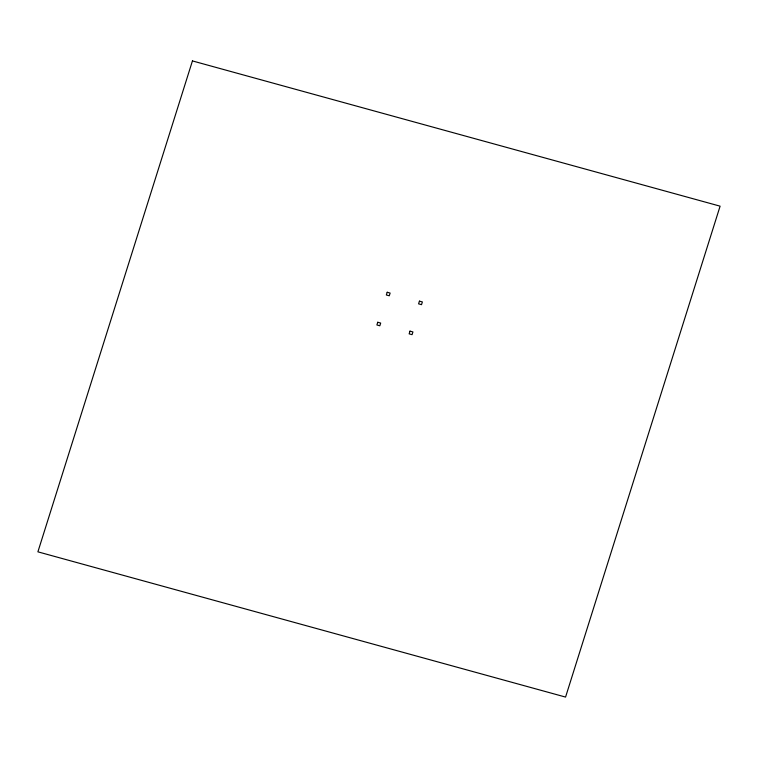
<?xml version="1.0" encoding="UTF-8"?>
<svg xmlns="http://www.w3.org/2000/svg" width="758" height="758" viewBox="0 0 758 758"><rect width="100%" height="100%" fill="white"/><g stroke="black" fill="none" stroke-linecap="round" stroke-linejoin="round"><path stroke-width="1.14" d="M192.437 60.924L37.9 551.833L565.563 697.076L720.1 206.167L192.437 60.924M377.749 322.254L376.897 324.983L379.824 325.788L380.687 323.06L377.749 322.254M387.196 292.256L386.334 294.985L389.271 295.791L390.124 293.062L387.196 292.256M409.993 331.132L409.14 333.861L412.068 334.666L412.93 331.938L409.993 331.132M419.439 301.134L418.587 303.854L421.514 304.669L422.377 301.94L419.439 301.134"/></g></svg>
